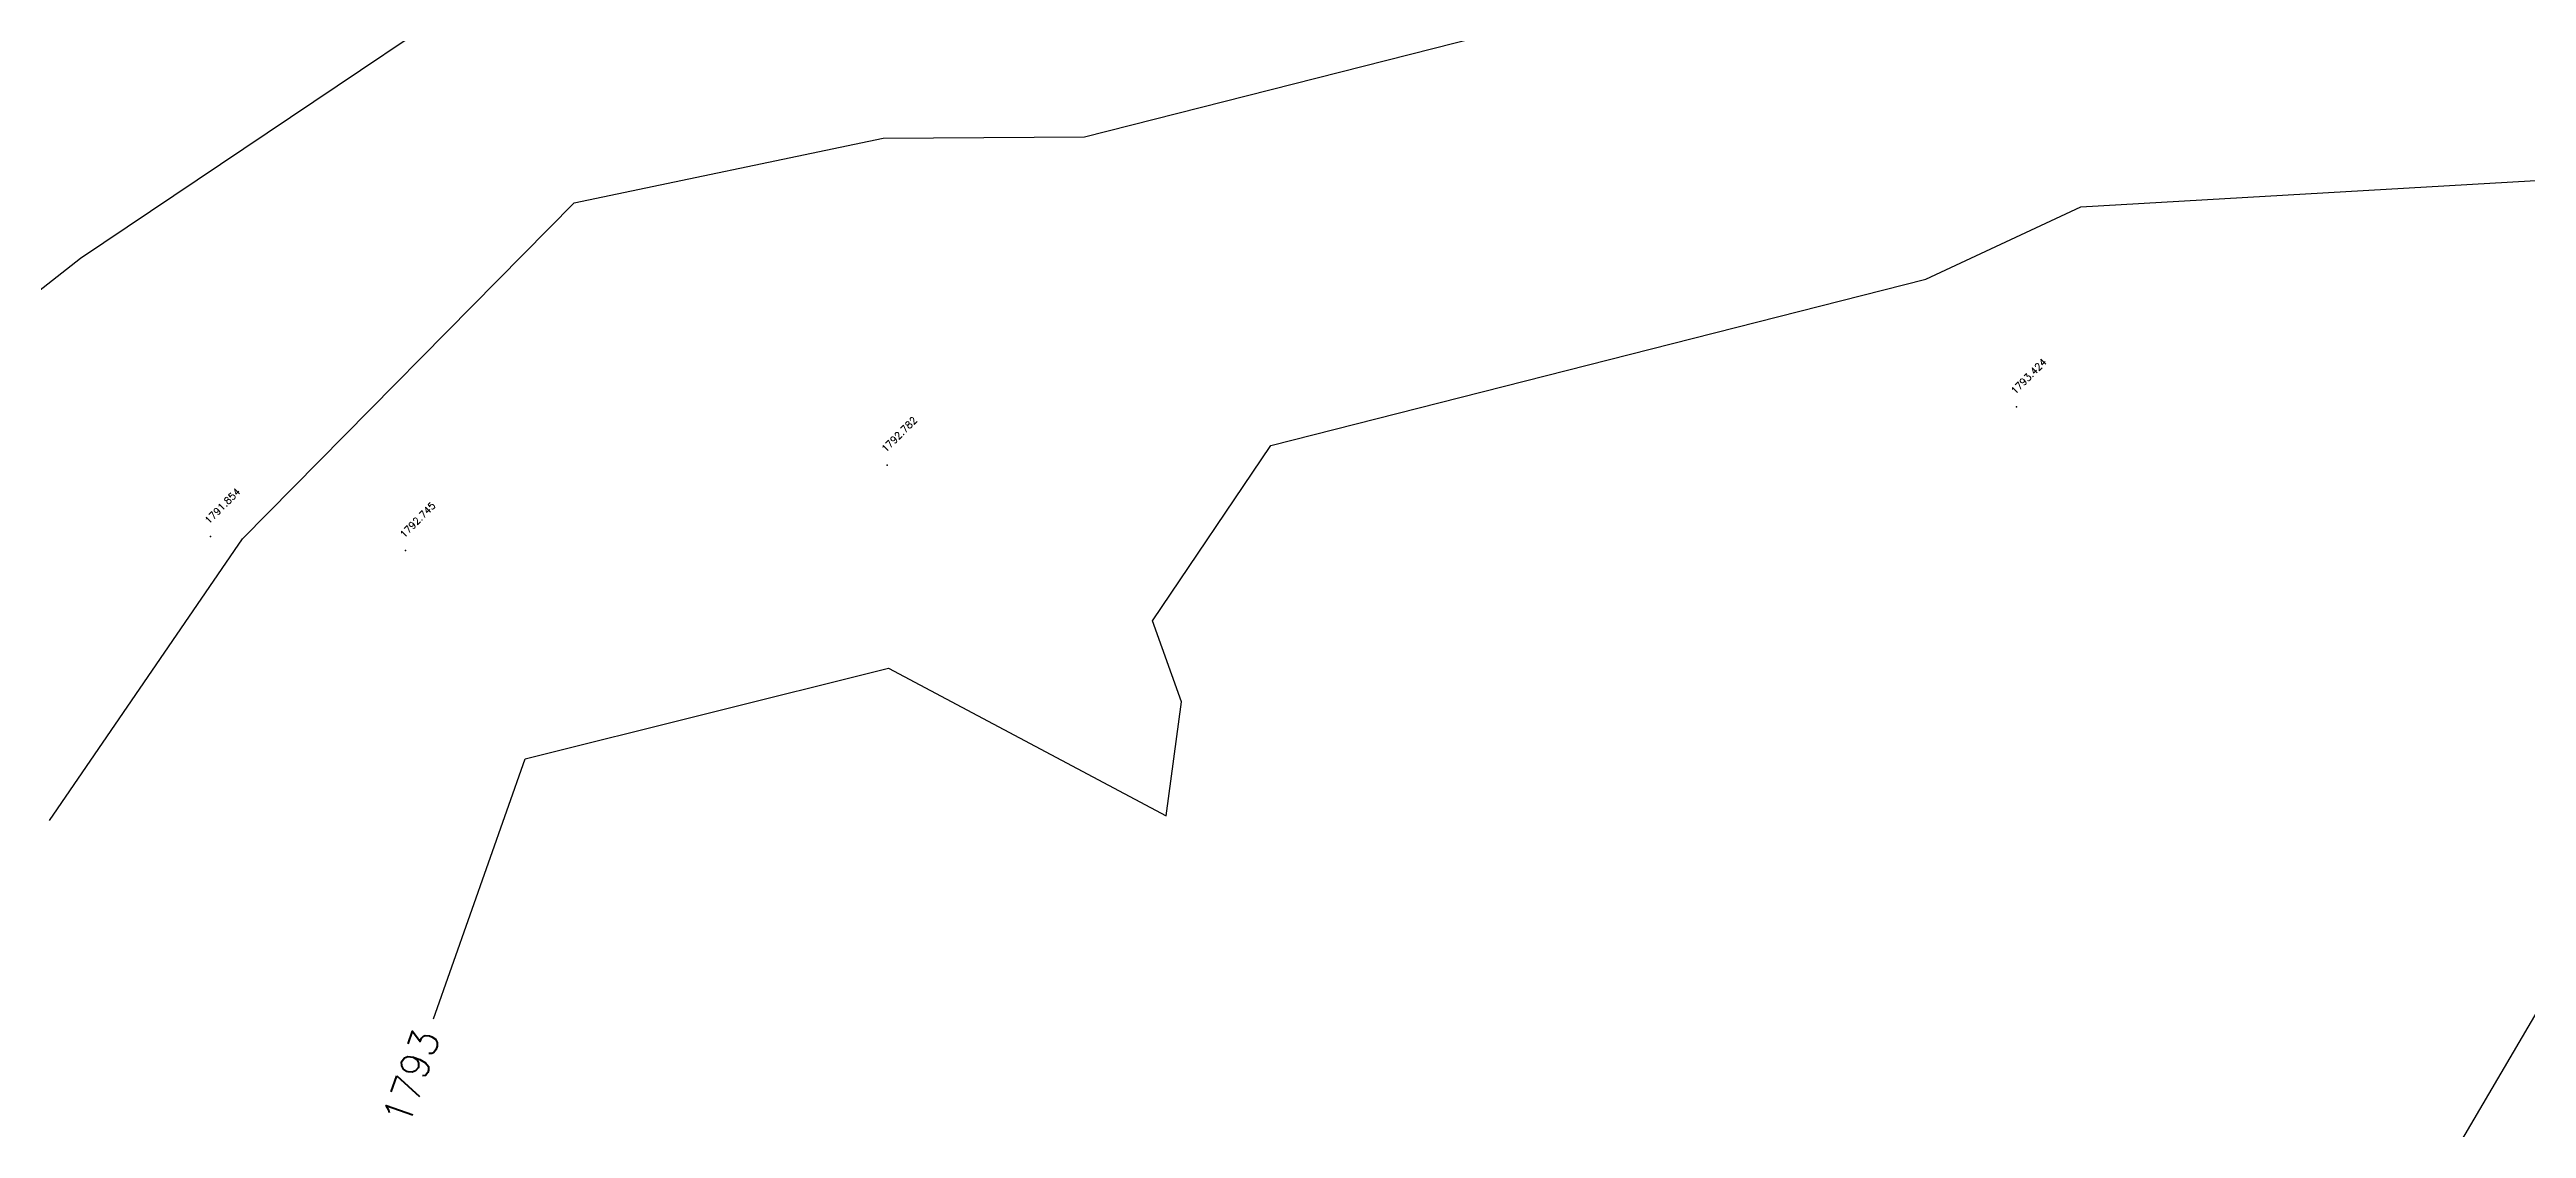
# Model space of a CAD drawing. Header units: inches. Extents: x 9956484 to 9957113, y 272553 to 273016.
# Drawn here: x 9956809.3 to 9956897, y 272719.3 to 272757.5 of the extents above; entities that cross this region are included whole.
import ezdxf
from ezdxf.enums import TextEntityAlignment as Align

# ---------------------------------------------------------------- set-up
doc = ezdxf.new("R2010")
doc.units = ezdxf.units.IN
doc.header["$MEASUREMENT"] = 0
doc.layers.add('Cont_Annotation', color=7, linetype='Continuous', lineweight=15)
for name, color, linetype in [('Contour', 4, 'Continuous'), ('Points', 7, 'Continuous'), ('Points-ELV', 6, 'Continuous'), ('Points-NUM', 4, 'Continuous'), ('Points-TXT', 3, 'Continuous')]:
    doc.layers.add(name, color=color, linetype=linetype)
doc.styles.add('Cont_Anno', font='')
doc.styles.add('romans', font='romans.shx')
doc.styles.get('Cont_Anno').set_extended_font_data('romans', bold=True)

# ---------------------------------------------------------------- blocks, each defined once
blk = doc.blocks.new('POINTS')
at = {"layer": 'Points'}
blk.add_line((0, 0), (0, 0), dxfattribs=at)
blk.add_point((0, 0), dxfattribs=at)
at = {"layer": 'Points-ELV', "style": 'romans'}
blk.add_attdef('ELEV', text='', height=1, rotation=45, dxfattribs=at).set_placement((0, 0), align=Align.BOTTOM_LEFT)
at = {"layer": 'Points-NUM', "style": 'romans'}
blk.add_attdef('PTNUM', text='', height=1, dxfattribs=at).set_placement((0, 0), align=Align.BOTTOM_RIGHT)
at = {"layer": 'Points-TXT', "style": 'romans'}
blk.add_attdef('DESC', text='', height=1, dxfattribs=at).set_placement((0, 0), align=Align.BOTTOM_RIGHT)

msp = doc.modelspace()

# ---------------------------------------------------------------- linework, layer by layer
at = {"layer": 'Contour'}
for points, elevation in [([(9956794.476, 272737.608), (9956810.385, 272750.094), (9956831.899, 272764.547), (9956835.864, 272768.562), (9956838.616, 272769.139), (9956854.861, 272769.249), (9956860.543, 272770.69), (9956863.056, 272771.862), (9956864.231, 272774.503), (9956871.286, 272792.036), (9956870.924, 272795.647), (9956870.793, 272803.32), (9956898.629, 272830.075), (9956893.925, 272840.875), (9956906.27, 272839.116)], 1791), ([(9956809.289, 272730.195), (9956816.115, 272740.159), (9956827.858, 272752.049), (9956838.799, 272754.342), (9956845.928, 272754.39), (9956868.127, 272760.02), (9956877.946, 272764.597), (9956880.892, 272771.221), (9956893.061, 272770.552), (9956915.128, 272771.978)], 1792), ([(9956822.875, 272723.173), (9956826.125, 272732.38), (9956838.985, 272735.583), (9956848.823, 272730.356), (9956849.363, 272734.387), (9956848.333, 272737.261), (9956852.52, 272743.468), (9956875.71, 272749.35), (9956881.204, 272751.911), (9956898.537, 272752.914)], 1793), ([(9956898.847, 272725.99), (9956893.286, 272716.509)], 1794)]:
    msp.add_lwpolyline(points, dxfattribs=dict(at, elevation=elevation))

# ---------------------------------------------------------------- block references
at = {"layer": 'Points', "linetype": 'Continuous'}
ref = msp.add_blockref('POINTS', (9956878.926, 272744.826, 1793.424), dxfattribs=at)
ref.add_attrib('ELEV', '1793.424', dxfattribs={"layer": 'Points-ELV', "height": 0.25, "rotation": 45, "style": 'romans'}).set_placement((9956878.926, 272745.201, 1793.424), align=Align.BOTTOM_LEFT)
ref = msp.add_blockref('POINTS', (9956838.943, 272742.77, 1792.782), dxfattribs=at)
ref.add_attrib('ELEV', '1792.782', dxfattribs={"layer": 'Points-ELV', "height": 0.25, "rotation": 45, "style": 'romans'}).set_placement((9956838.943, 272743.145, 1792.782), align=Align.BOTTOM_LEFT)
ref = msp.add_blockref('POINTS', (9956814.983, 272740.24, 1791.854), dxfattribs=at)
ref.add_attrib('ELEV', '1791.854', dxfattribs={"layer": 'Points-ELV', "height": 0.25, "rotation": 45, "style": 'romans'}).set_placement((9956814.983, 272740.615, 1791.854), align=Align.BOTTOM_LEFT)
ref = msp.add_blockref('POINTS', (9956821.893, 272739.746, 1792.745), dxfattribs=at)
ref.add_attrib('ELEV', '1792.745', dxfattribs={"layer": 'Points-ELV', "height": 0.25, "rotation": 45, "style": 'romans'}).set_placement((9956821.893, 272740.121, 1792.745), align=Align.BOTTOM_LEFT)

# ---------------------------------------------------------------- texts
at = {"layer": 'Cont_Annotation', "style": 'Cont_Anno'}
msp.add_text('1793', height=1, rotation=70.55358, dxfattribs=at).set_placement((9956821.996, 272719.333, 1793))

doc.saveas('drawing.dxf')
